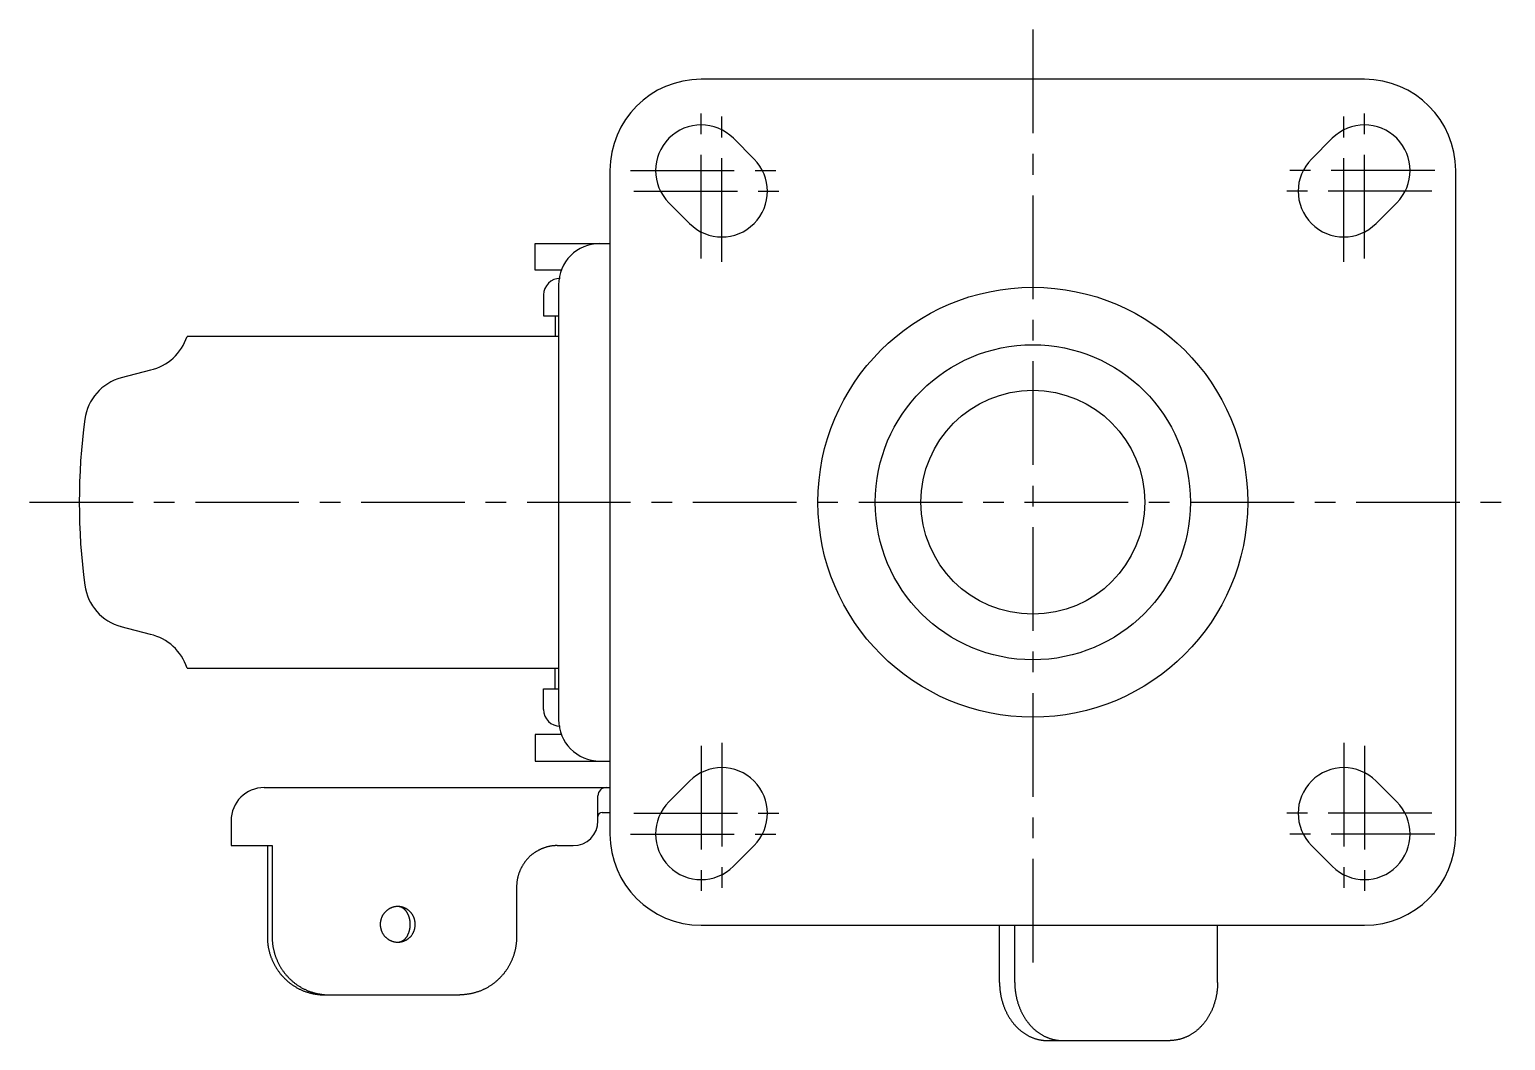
# Model space of a CAD drawing. Extents: x 787 to 1207, y 53 to 506.
# Drawn here: x 1028.8 to 1206.8, y 383.7 to 505.6 of the extents above; entities that cross this region are included whole.
import ezdxf

# ---------------------------------------------------------------- set-up
doc = ezdxf.new("R2010")
doc.units = 0
doc.header["$LTSCALE"] = 10
doc.linetypes.add('CENTER', pattern=[2, 1.25, -0.25, 0.25, -0.25])
doc.layers.get('0').update_dxf_attribs({"linetype": 'CONTINUOUS'})
doc.layers.add('CENTER', color=1, linetype='CENTER')

msp = doc.modelspace()

# ---------------------------------------------------------------- linework, layer by layer
at = {"color": 7, "linetype": 'CONTINUOUS'}
for p, q in [((1189.75, 499.61), (1109.75, 499.61)), ((1116.14, 490), (1113.64, 492.5)), ((1185.86, 492.5), (1183.36, 490)), ((1098.75, 488.61), (1098.75, 408.61)), ((1200.75, 408.61), (1200.75, 488.61)), ((1105.86, 484.73), (1108.36, 482.23)), ((1191.14, 482.23), (1193.64, 484.73)), ((1089.75, 476.61), (1089.75, 479.81)), ((1089.75, 479.81), (1098.75, 479.81)), ((1092.89, 476.61), (1089.75, 476.61)), ((1090.75, 473.61), (1090.75, 471.11)), ((1092.55, 474.81), (1092.55, 422.41)), ((1090.75, 471.11), (1092.55, 471.11)), ((1092.15, 471.11), (1092.15, 468.61)), ((1092.55, 468.61), (1047.75, 468.61)), ((1043.33, 464.56), (1039.82, 463.62)), ((1043.33, 432.67), (1039.82, 433.61)), ((1047.75, 428.61), (1092.55, 428.61)), ((1092.15, 426.11), (1092.15, 428.61)), ((1090.75, 423.61), (1090.75, 426.11)), ((1090.75, 426.11), (1092.55, 426.11)), ((1089.75, 420.61), (1089.75, 417.41)), ((1092.89, 420.61), (1089.75, 420.61)), ((1089.75, 417.41), (1098.75, 417.41)), ((1108.36, 415), (1105.86, 412.5)), ((1193.64, 412.5), (1191.14, 415)), ((1057.06, 414.21), (1098.75, 414.21)), ((1097.31, 410.21), (1097.31, 413.21)), ((1097.81, 411.21), (1098.75, 411.21)), ((1053.06, 410.21), (1053.06, 407.21)), ((1053.06, 407.21), (1058.01, 407.21)), ((1057.44, 407.21), (1057.44, 396.21)), ((1058.01, 407.21), (1058.01, 396.21)), ((1092.4, 407.21), (1094.31, 407.21)), ((1113.64, 404.73), (1116.14, 407.23)), ((1183.36, 407.23), (1185.86, 404.73)), ((1087.5, 402.21), (1087.5, 396.21)), ((1109.75, 397.61), (1189.75, 397.61)), ((1145.74, 390.71), (1145.74, 397.61)), ((1147.58, 390.71), (1147.58, 397.61)), ((1172.04, 390.71), (1172.04, 397.61)), ((1064.31, 389.21), (1080.63, 389.21)), ((1151.47, 383.71), (1166.3, 383.71))]:
    msp.add_line(p, q, dxfattribs=at)
for points in [[(1092.4, 407.21, 0), (1092.34, 407.21, 0), (1092.28, 407.21, 0), (1092.22, 407.21, 0), (1092.16, 407.21, 0), (1092.1, 407.2, 0), (1092.04, 407.2, 0), (1091.98, 407.2, 0), (1091.92, 407.19, 0), (1091.86, 407.18, 0), (1091.8, 407.18, 0), (1091.74, 407.17, 0), (1091.68, 407.16, 0), (1091.63, 407.15, 0), (1091.57, 407.14, 0), (1091.51, 407.13, 0), (1091.45, 407.12, 0), (1091.39, 407.11, 0), (1091.33, 407.09, 0), (1091.27, 407.08, 0), (1091.21, 407.06, 0), (1091.15, 407.05, 0), (1091.1, 407.03, 0), (1091.04, 407.02, 0), (1090.98, 407, 0), (1090.92, 406.98, 0), (1090.87, 406.96, 0), (1090.81, 406.94, 0), (1090.75, 406.92, 0), (1090.69, 406.9, 0), (1090.64, 406.88, 0), (1090.58, 406.86, 0), (1090.53, 406.83, 0), (1090.47, 406.81, 0), (1090.42, 406.79, 0), (1090.36, 406.76, 0), (1090.31, 406.74, 0), (1090.25, 406.71, 0), (1090.2, 406.68, 0), (1090.14, 406.65, 0), (1090.09, 406.62, 0), (1090.04, 406.6, 0), (1089.99, 406.56, 0), (1089.93, 406.54, 0), (1089.88, 406.5, 0), (1089.83, 406.47, 0), (1089.78, 406.44, 0), (1089.73, 406.41, 0), (1089.68, 406.37, 0), (1089.63, 406.34, 0), (1089.58, 406.3, 0), (1089.53, 406.27, 0), (1089.48, 406.23, 0), (1089.43, 406.19, 0), (1089.39, 406.16, 0), (1089.34, 406.12, 0), (1089.29, 406.08, 0), (1089.24, 406.04, 0), (1089.2, 406, 0), (1089.15, 405.96, 0), (1089.11, 405.92, 0), (1089.06, 405.88, 0), (1089.02, 405.84, 0), (1088.98, 405.79, 0), (1088.93, 405.75, 0), (1088.89, 405.71, 0), (1088.85, 405.66, 0), (1088.81, 405.62, 0), (1088.77, 405.57, 0), (1088.73, 405.53, 0), (1088.69, 405.48, 0), (1088.65, 405.43, 0), (1088.61, 405.39, 0), (1088.57, 405.34, 0), (1088.54, 405.29, 0), (1088.5, 405.24, 0), (1088.46, 405.19, 0), (1088.43, 405.14, 0), (1088.39, 405.09, 0), (1088.36, 405.04, 0), (1088.32, 404.99, 0), (1088.29, 404.94, 0), (1088.26, 404.89, 0), (1088.23, 404.84, 0), (1088.2, 404.79, 0), (1088.16, 404.73, 0), (1088.13, 404.68, 0), (1088.11, 404.63, 0), (1088.08, 404.57, 0), (1088.05, 404.52, 0), (1088.02, 404.46, 0), (1087.99, 404.41, 0), (1087.97, 404.35, 0), (1087.94, 404.3, 0), (1087.92, 404.24, 0), (1087.89, 404.19, 0), (1087.87, 404.13, 0), (1087.85, 404.07, 0), (1087.83, 404.01, 0), (1087.8, 403.96, 0), (1087.78, 403.9, 0), (1087.76, 403.84, 0), (1087.74, 403.78, 0), (1087.73, 403.73, 0), (1087.71, 403.67, 0), (1087.69, 403.61, 0), (1087.67, 403.55, 0), (1087.66, 403.49, 0), (1087.64, 403.43, 0), (1087.63, 403.37, 0), (1087.62, 403.31, 0), (1087.6, 403.25, 0), (1087.59, 403.19, 0), (1087.58, 403.13, 0), (1087.57, 403.07, 0), (1087.56, 403.01, 0), (1087.55, 402.95, 0), (1087.54, 402.89, 0), (1087.53, 402.83, 0), (1087.53, 402.77, 0), (1087.52, 402.7, 0), (1087.51, 402.64, 0), (1087.51, 402.58, 0), (1087.51, 402.52, 0), (1087.5, 402.46, 0), (1087.5, 402.4, 0), (1087.5, 402.34, 0), (1087.5, 402.28, 0), (1087.5, 402.21, 0)], [(1073.17, 399.87, 0), (1073.11, 399.86, 0), (1073.06, 399.86, 0), (1073.01, 399.86, 0), (1072.96, 399.85, 0), (1072.91, 399.85, 0), (1072.86, 399.84, 0), (1072.8, 399.83, 0), (1072.75, 399.82, 0), (1072.7, 399.81, 0), (1072.65, 399.8, 0), (1072.6, 399.79, 0), (1072.55, 399.77, 0), (1072.5, 399.76, 0), (1072.45, 399.74, 0), (1072.41, 399.72, 0), (1072.36, 399.7, 0), (1072.31, 399.68, 0), (1072.26, 399.66, 0), (1072.22, 399.63, 0), (1072.17, 399.61, 0), (1072.12, 399.58, 0), (1072.08, 399.56, 0), (1072.04, 399.53, 0), (1071.99, 399.5, 0), (1071.95, 399.47, 0), (1071.91, 399.44, 0), (1071.87, 399.41, 0), (1071.83, 399.38, 0), (1071.79, 399.34, 0), (1071.75, 399.31, 0), (1071.71, 399.27, 0), (1071.67, 399.24, 0), (1071.64, 399.2, 0), (1071.6, 399.16, 0), (1071.57, 399.12, 0), (1071.53, 399.08, 0), (1071.5, 399.04, 0), (1071.47, 399, 0), (1071.44, 398.95, 0), (1071.41, 398.91, 0), (1071.38, 398.87, 0), (1071.35, 398.82, 0), (1071.33, 398.77, 0), (1071.3, 398.73, 0), (1071.28, 398.68, 0), (1071.26, 398.63, 0), (1071.24, 398.59, 0), (1071.22, 398.54, 0), (1071.2, 398.49, 0), (1071.18, 398.44, 0), (1071.16, 398.39, 0), (1071.15, 398.34, 0), (1071.13, 398.29, 0), (1071.12, 398.24, 0), (1071.11, 398.19, 0), (1071.1, 398.13, 0), (1071.09, 398.08, 0), (1071.08, 398.03, 0), (1071.07, 397.98, 0), (1071.06, 397.93, 0), (1071.06, 397.87, 0), (1071.06, 397.82, 0), (1071.06, 397.77, 0), (1071.05, 397.71, 0), (1071.06, 397.66, 0), (1071.06, 397.61, 0), (1071.06, 397.56, 0), (1071.06, 397.5, 0), (1071.07, 397.45, 0), (1071.08, 397.4, 0), (1071.09, 397.35, 0), (1071.1, 397.3, 0), (1071.11, 397.24, 0), (1071.12, 397.19, 0), (1071.13, 397.14, 0), (1071.15, 397.09, 0), (1071.16, 397.04, 0), (1071.18, 396.99, 0), (1071.2, 396.94, 0), (1071.22, 396.89, 0), (1071.24, 396.84, 0), (1071.26, 396.8, 0), (1071.28, 396.75, 0), (1071.3, 396.7, 0), (1071.33, 396.65, 0), (1071.35, 396.61, 0), (1071.38, 396.56, 0), (1071.41, 396.52, 0), (1071.44, 396.48, 0), (1071.47, 396.43, 0), (1071.5, 396.39, 0), (1071.53, 396.35, 0), (1071.57, 396.31, 0), (1071.6, 396.27, 0), (1071.64, 396.23, 0), (1071.67, 396.19, 0), (1071.71, 396.16, 0), (1071.75, 396.12, 0), (1071.79, 396.09, 0), (1071.83, 396.05, 0), (1071.87, 396.02, 0), (1071.91, 395.99, 0), (1071.95, 395.96, 0), (1071.99, 395.93, 0), (1072.04, 395.9, 0), (1072.08, 395.87, 0), (1072.12, 395.84, 0), (1072.17, 395.82, 0), (1072.22, 395.79, 0), (1072.26, 395.77, 0), (1072.31, 395.75, 0), (1072.36, 395.73, 0), (1072.41, 395.71, 0), (1072.45, 395.69, 0), (1072.5, 395.67, 0), (1072.55, 395.66, 0), (1072.6, 395.64, 0), (1072.65, 395.63, 0), (1072.7, 395.62, 0), (1072.75, 395.61, 0), (1072.8, 395.6, 0), (1072.86, 395.59, 0), (1072.91, 395.58, 0), (1072.96, 395.57, 0), (1073.01, 395.57, 0), (1073.06, 395.57, 0), (1073.11, 395.56, 0), (1073.17, 395.56, 0)], [(1073.17, 395.56, 0), (1073.22, 395.56, 0), (1073.27, 395.57, 0), (1073.32, 395.57, 0), (1073.37, 395.57, 0), (1073.42, 395.58, 0), (1073.47, 395.59, 0), (1073.53, 395.6, 0), (1073.58, 395.61, 0), (1073.63, 395.62, 0), (1073.68, 395.63, 0), (1073.73, 395.64, 0), (1073.78, 395.66, 0), (1073.83, 395.67, 0), (1073.88, 395.69, 0), (1073.92, 395.71, 0), (1073.97, 395.73, 0), (1074.02, 395.75, 0), (1074.07, 395.77, 0), (1074.11, 395.79, 0), (1074.16, 395.82, 0), (1074.21, 395.84, 0), (1074.25, 395.87, 0), (1074.29, 395.9, 0), (1074.34, 395.93, 0), (1074.38, 395.96, 0), (1074.42, 395.99, 0), (1074.46, 396.02, 0), (1074.5, 396.05, 0), (1074.54, 396.09, 0), (1074.58, 396.12, 0), (1074.62, 396.16, 0), (1074.66, 396.19, 0), (1074.69, 396.23, 0), (1074.73, 396.27, 0), (1074.76, 396.31, 0), (1074.8, 396.35, 0), (1074.83, 396.39, 0), (1074.86, 396.43, 0), (1074.89, 396.48, 0), (1074.92, 396.52, 0), (1074.95, 396.56, 0), (1074.98, 396.61, 0), (1075, 396.65, 0), (1075.03, 396.7, 0), (1075.05, 396.75, 0), (1075.07, 396.8, 0), (1075.09, 396.84, 0), (1075.11, 396.89, 0), (1075.13, 396.94, 0), (1075.15, 396.99, 0), (1075.17, 397.04, 0), (1075.18, 397.09, 0), (1075.2, 397.14, 0), (1075.21, 397.19, 0), (1075.22, 397.24, 0), (1075.24, 397.3, 0), (1075.24, 397.35, 0), (1075.25, 397.4, 0), (1075.26, 397.45, 0), (1075.27, 397.5, 0), (1075.27, 397.56, 0), (1075.27, 397.61, 0), (1075.27, 397.66, 0), (1075.28, 397.71, 0), (1075.27, 397.77, 0), (1075.27, 397.82, 0), (1075.27, 397.87, 0), (1075.27, 397.93, 0), (1075.26, 397.98, 0), (1075.25, 398.03, 0), (1075.24, 398.08, 0), (1075.24, 398.13, 0), (1075.22, 398.19, 0), (1075.21, 398.24, 0), (1075.2, 398.29, 0), (1075.18, 398.34, 0), (1075.17, 398.39, 0), (1075.15, 398.44, 0), (1075.13, 398.49, 0), (1075.11, 398.54, 0), (1075.09, 398.59, 0), (1075.07, 398.63, 0), (1075.05, 398.68, 0), (1075.03, 398.73, 0), (1075, 398.77, 0), (1074.98, 398.82, 0), (1074.95, 398.87, 0), (1074.92, 398.91, 0), (1074.89, 398.95, 0), (1074.86, 399, 0), (1074.83, 399.04, 0), (1074.8, 399.08, 0), (1074.76, 399.12, 0), (1074.73, 399.16, 0), (1074.69, 399.2, 0), (1074.66, 399.24, 0), (1074.62, 399.27, 0), (1074.58, 399.31, 0), (1074.54, 399.34, 0), (1074.5, 399.38, 0), (1074.46, 399.41, 0), (1074.42, 399.44, 0), (1074.38, 399.47, 0), (1074.34, 399.5, 0), (1074.29, 399.53, 0), (1074.25, 399.56, 0), (1074.21, 399.58, 0), (1074.16, 399.61, 0), (1074.11, 399.63, 0), (1074.07, 399.66, 0), (1074.02, 399.68, 0), (1073.97, 399.7, 0), (1073.92, 399.72, 0), (1073.88, 399.74, 0), (1073.83, 399.76, 0), (1073.78, 399.77, 0), (1073.73, 399.79, 0), (1073.68, 399.8, 0), (1073.63, 399.81, 0), (1073.58, 399.82, 0), (1073.53, 399.83, 0), (1073.47, 399.84, 0), (1073.42, 399.85, 0), (1073.37, 399.85, 0), (1073.32, 399.86, 0), (1073.27, 399.86, 0), (1073.22, 399.86, 0), (1073.17, 399.87, 0)], [(1073.17, 395.56, 0), (1073.2, 395.56, 0), (1073.24, 395.57, 0), (1073.28, 395.57, 0), (1073.31, 395.57, 0), (1073.35, 395.58, 0), (1073.39, 395.59, 0), (1073.42, 395.6, 0), (1073.46, 395.61, 0), (1073.49, 395.62, 0), (1073.53, 395.63, 0), (1073.57, 395.64, 0), (1073.6, 395.66, 0), (1073.64, 395.67, 0), (1073.67, 395.69, 0), (1073.7, 395.71, 0), (1073.74, 395.73, 0), (1073.77, 395.75, 0), (1073.81, 395.77, 0), (1073.84, 395.79, 0), (1073.87, 395.82, 0), (1073.9, 395.84, 0), (1073.94, 395.87, 0), (1073.97, 395.9, 0), (1074, 395.93, 0), (1074.03, 395.96, 0), (1074.06, 395.99, 0), (1074.09, 396.02, 0), (1074.12, 396.05, 0), (1074.14, 396.09, 0), (1074.17, 396.12, 0), (1074.2, 396.16, 0), (1074.23, 396.19, 0), (1074.25, 396.23, 0), (1074.28, 396.27, 0), (1074.3, 396.31, 0), (1074.32, 396.35, 0), (1074.35, 396.39, 0), (1074.37, 396.43, 0), (1074.39, 396.48, 0), (1074.41, 396.52, 0), (1074.43, 396.56, 0), (1074.45, 396.61, 0), (1074.47, 396.65, 0), (1074.49, 396.7, 0), (1074.5, 396.75, 0), (1074.52, 396.8, 0), (1074.54, 396.84, 0), (1074.55, 396.89, 0), (1074.56, 396.94, 0), (1074.58, 396.99, 0), (1074.59, 397.04, 0), (1074.6, 397.09, 0), (1074.61, 397.14, 0), (1074.62, 397.19, 0), (1074.63, 397.24, 0), (1074.64, 397.3, 0), (1074.64, 397.35, 0), (1074.65, 397.4, 0), (1074.65, 397.45, 0), (1074.66, 397.5, 0), (1074.66, 397.56, 0), (1074.66, 397.61, 0), (1074.66, 397.66, 0), (1074.66, 397.71, 0), (1074.66, 397.77, 0), (1074.66, 397.82, 0), (1074.66, 397.87, 0), (1074.66, 397.93, 0), (1074.65, 397.98, 0), (1074.65, 398.03, 0), (1074.64, 398.08, 0), (1074.64, 398.13, 0), (1074.63, 398.19, 0), (1074.62, 398.24, 0), (1074.61, 398.29, 0), (1074.6, 398.34, 0), (1074.59, 398.39, 0), (1074.58, 398.44, 0), (1074.56, 398.49, 0), (1074.55, 398.54, 0), (1074.54, 398.59, 0), (1074.52, 398.63, 0), (1074.5, 398.68, 0), (1074.49, 398.73, 0), (1074.47, 398.77, 0), (1074.45, 398.82, 0), (1074.43, 398.87, 0), (1074.41, 398.91, 0), (1074.39, 398.95, 0), (1074.37, 399, 0), (1074.35, 399.04, 0), (1074.32, 399.08, 0), (1074.3, 399.12, 0), (1074.28, 399.16, 0), (1074.25, 399.2, 0), (1074.23, 399.24, 0), (1074.2, 399.27, 0), (1074.17, 399.31, 0), (1074.14, 399.34, 0), (1074.12, 399.38, 0), (1074.09, 399.41, 0), (1074.06, 399.44, 0), (1074.03, 399.47, 0), (1074, 399.5, 0), (1073.97, 399.53, 0), (1073.94, 399.56, 0), (1073.9, 399.58, 0), (1073.87, 399.61, 0), (1073.84, 399.63, 0), (1073.81, 399.66, 0), (1073.77, 399.68, 0), (1073.74, 399.7, 0), (1073.7, 399.72, 0), (1073.67, 399.74, 0), (1073.64, 399.76, 0), (1073.6, 399.77, 0), (1073.57, 399.79, 0), (1073.53, 399.8, 0), (1073.49, 399.81, 0), (1073.46, 399.82, 0), (1073.42, 399.83, 0), (1073.39, 399.84, 0), (1073.35, 399.85, 0), (1073.31, 399.85, 0), (1073.28, 399.86, 0), (1073.24, 399.86, 0), (1073.2, 399.86, 0), (1073.17, 399.87, 0)], [(1057.44, 396.21, 0), (1057.44, 396.13, 0), (1057.44, 396.04, 0), (1057.44, 395.96, 0), (1057.45, 395.87, 0), (1057.45, 395.79, 0), (1057.46, 395.7, 0), (1057.46, 395.61, 0), (1057.47, 395.53, 0), (1057.48, 395.44, 0), (1057.49, 395.36, 0), (1057.5, 395.27, 0), (1057.51, 395.19, 0), (1057.52, 395.1, 0), (1057.54, 395.02, 0), (1057.55, 394.93, 0), (1057.57, 394.85, 0), (1057.59, 394.76, 0), (1057.6, 394.68, 0), (1057.62, 394.6, 0), (1057.64, 394.51, 0), (1057.66, 394.43, 0), (1057.69, 394.35, 0), (1057.71, 394.26, 0), (1057.73, 394.18, 0), (1057.76, 394.1, 0), (1057.78, 394.02, 0), (1057.81, 393.94, 0), (1057.84, 393.86, 0), (1057.87, 393.78, 0), (1057.9, 393.69, 0), (1057.93, 393.62, 0), (1057.96, 393.54, 0), (1057.99, 393.46, 0), (1058.03, 393.38, 0), (1058.06, 393.3, 0), (1058.1, 393.22, 0), (1058.13, 393.14, 0), (1058.17, 393.07, 0), (1058.21, 392.99, 0), (1058.25, 392.92, 0), (1058.29, 392.84, 0), (1058.33, 392.76, 0), (1058.37, 392.69, 0), (1058.42, 392.62, 0), (1058.46, 392.54, 0), (1058.5, 392.47, 0), (1058.55, 392.4, 0), (1058.6, 392.33, 0), (1058.64, 392.25, 0), (1058.69, 392.18, 0), (1058.74, 392.11, 0), (1058.79, 392.05, 0), (1058.84, 391.98, 0), (1058.89, 391.91, 0), (1058.94, 391.84, 0), (1059, 391.77, 0), (1059.05, 391.71, 0), (1059.11, 391.64, 0), (1059.16, 391.58, 0), (1059.22, 391.51, 0), (1059.27, 391.45, 0), (1059.33, 391.39, 0), (1059.39, 391.33, 0), (1059.45, 391.26, 0), (1059.51, 391.2, 0), (1059.57, 391.14, 0), (1059.63, 391.09, 0), (1059.69, 391.03, 0), (1059.76, 390.97, 0), (1059.82, 390.91, 0), (1059.88, 390.86, 0), (1059.95, 390.8, 0), (1060.02, 390.75, 0), (1060.08, 390.7, 0), (1060.15, 390.64, 0), (1060.22, 390.59, 0), (1060.28, 390.54, 0), (1060.35, 390.49, 0), (1060.42, 390.44, 0), (1060.49, 390.39, 0), (1060.56, 390.35, 0), (1060.63, 390.3, 0), (1060.7, 390.25, 0), (1060.78, 390.21, 0), (1060.85, 390.17, 0), (1060.92, 390.12, 0), (1061, 390.08, 0), (1061.07, 390.04, 0), (1061.14, 390, 0), (1061.22, 389.96, 0), (1061.29, 389.92, 0), (1061.37, 389.89, 0), (1061.45, 389.85, 0), (1061.52, 389.81, 0), (1061.6, 389.78, 0), (1061.68, 389.75, 0), (1061.76, 389.71, 0), (1061.84, 389.68, 0), (1061.91, 389.65, 0), (1061.99, 389.62, 0), (1062.07, 389.6, 0), (1062.15, 389.57, 0), (1062.23, 389.54, 0), (1062.31, 389.52, 0), (1062.39, 389.49, 0), (1062.48, 389.47, 0), (1062.56, 389.45, 0), (1062.64, 389.42, 0), (1062.72, 389.4, 0), (1062.8, 389.38, 0), (1062.89, 389.37, 0), (1062.97, 389.35, 0), (1063.05, 389.33, 0), (1063.13, 389.32, 0), (1063.22, 389.3, 0), (1063.3, 389.29, 0), (1063.38, 389.28, 0), (1063.47, 389.27, 0), (1063.55, 389.26, 0), (1063.64, 389.25, 0), (1063.72, 389.24, 0), (1063.8, 389.23, 0), (1063.89, 389.23, 0), (1063.97, 389.22, 0), (1064.06, 389.22, 0), (1064.14, 389.22, 0), (1064.22, 389.21, 0), (1064.31, 389.21, 0)], [(1058.01, 396.21, 0), (1058.01, 396.13, 0), (1058.01, 396.04, 0), (1058.01, 395.96, 0), (1058.02, 395.87, 0), (1058.02, 395.79, 0), (1058.03, 395.7, 0), (1058.04, 395.61, 0), (1058.04, 395.53, 0), (1058.05, 395.44, 0), (1058.06, 395.36, 0), (1058.07, 395.27, 0), (1058.08, 395.19, 0), (1058.1, 395.1, 0), (1058.11, 395.02, 0), (1058.13, 394.93, 0), (1058.14, 394.85, 0), (1058.16, 394.76, 0), (1058.18, 394.68, 0), (1058.2, 394.6, 0), (1058.22, 394.51, 0), (1058.24, 394.43, 0), (1058.26, 394.35, 0), (1058.28, 394.26, 0), (1058.31, 394.18, 0), (1058.33, 394.1, 0), (1058.36, 394.02, 0), (1058.38, 393.94, 0), (1058.41, 393.86, 0), (1058.44, 393.78, 0), (1058.47, 393.69, 0), (1058.5, 393.62, 0), (1058.53, 393.54, 0), (1058.57, 393.46, 0), (1058.6, 393.38, 0), (1058.63, 393.3, 0), (1058.67, 393.22, 0), (1058.71, 393.14, 0), (1058.74, 393.07, 0), (1058.78, 392.99, 0), (1058.82, 392.92, 0), (1058.86, 392.84, 0), (1058.9, 392.76, 0), (1058.94, 392.69, 0), (1058.99, 392.62, 0), (1059.03, 392.54, 0), (1059.08, 392.47, 0), (1059.12, 392.4, 0), (1059.17, 392.33, 0), (1059.22, 392.25, 0), (1059.26, 392.18, 0), (1059.31, 392.11, 0), (1059.36, 392.05, 0), (1059.41, 391.98, 0), (1059.46, 391.91, 0), (1059.52, 391.84, 0), (1059.57, 391.77, 0), (1059.62, 391.71, 0), (1059.68, 391.64, 0), (1059.73, 391.58, 0), (1059.79, 391.51, 0), (1059.85, 391.45, 0), (1059.9, 391.39, 0), (1059.96, 391.33, 0), (1060.02, 391.26, 0), (1060.08, 391.2, 0), (1060.14, 391.14, 0), (1060.2, 391.09, 0), (1060.27, 391.03, 0), (1060.33, 390.97, 0), (1060.39, 390.91, 0), (1060.46, 390.86, 0), (1060.52, 390.8, 0), (1060.59, 390.75, 0), (1060.65, 390.7, 0), (1060.72, 390.64, 0), (1060.79, 390.59, 0), (1060.86, 390.54, 0), (1060.92, 390.49, 0), (1060.99, 390.44, 0), (1061.06, 390.39, 0), (1061.13, 390.35, 0), (1061.21, 390.3, 0), (1061.28, 390.25, 0), (1061.35, 390.21, 0), (1061.42, 390.17, 0), (1061.49, 390.12, 0), (1061.57, 390.08, 0), (1061.64, 390.04, 0), (1061.72, 390, 0), (1061.79, 389.96, 0), (1061.87, 389.92, 0), (1061.94, 389.89, 0), (1062.02, 389.85, 0), (1062.1, 389.81, 0), (1062.17, 389.78, 0), (1062.25, 389.75, 0), (1062.33, 389.71, 0), (1062.41, 389.68, 0), (1062.49, 389.65, 0), (1062.57, 389.62, 0), (1062.65, 389.6, 0), (1062.73, 389.57, 0), (1062.81, 389.54, 0), (1062.89, 389.52, 0), (1062.97, 389.49, 0), (1063.05, 389.47, 0), (1063.13, 389.45, 0), (1063.21, 389.42, 0), (1063.29, 389.4, 0), (1063.38, 389.38, 0), (1063.46, 389.37, 0), (1063.54, 389.35, 0), (1063.62, 389.33, 0), (1063.71, 389.32, 0), (1063.79, 389.3, 0), (1063.87, 389.29, 0), (1063.96, 389.28, 0), (1064.04, 389.27, 0), (1064.12, 389.26, 0), (1064.21, 389.25, 0), (1064.29, 389.24, 0), (1064.38, 389.23, 0), (1064.46, 389.23, 0), (1064.54, 389.22, 0), (1064.63, 389.22, 0), (1064.71, 389.22, 0), (1064.8, 389.21, 0), (1064.88, 389.21, 0)], [(1087.5, 396.21, 0), (1087.5, 396.13, 0), (1087.49, 396.04, 0), (1087.49, 395.96, 0), (1087.49, 395.87, 0), (1087.48, 395.79, 0), (1087.48, 395.7, 0), (1087.47, 395.61, 0), (1087.46, 395.53, 0), (1087.45, 395.44, 0), (1087.45, 395.36, 0), (1087.43, 395.27, 0), (1087.42, 395.19, 0), (1087.41, 395.1, 0), (1087.4, 395.02, 0), (1087.38, 394.93, 0), (1087.36, 394.85, 0), (1087.35, 394.76, 0), (1087.33, 394.68, 0), (1087.31, 394.6, 0), (1087.29, 394.51, 0), (1087.27, 394.43, 0), (1087.25, 394.35, 0), (1087.22, 394.26, 0), (1087.2, 394.18, 0), (1087.18, 394.1, 0), (1087.15, 394.02, 0), (1087.12, 393.94, 0), (1087.1, 393.86, 0), (1087.07, 393.78, 0), (1087.04, 393.69, 0), (1087.01, 393.62, 0), (1086.97, 393.54, 0), (1086.94, 393.46, 0), (1086.91, 393.38, 0), (1086.87, 393.3, 0), (1086.84, 393.22, 0), (1086.8, 393.14, 0), (1086.76, 393.07, 0), (1086.72, 392.99, 0), (1086.69, 392.92, 0), (1086.65, 392.84, 0), (1086.6, 392.76, 0), (1086.56, 392.69, 0), (1086.52, 392.62, 0), (1086.48, 392.54, 0), (1086.43, 392.47, 0), (1086.39, 392.4, 0), (1086.34, 392.33, 0), (1086.29, 392.25, 0), (1086.24, 392.18, 0), (1086.19, 392.11, 0), (1086.14, 392.05, 0), (1086.09, 391.98, 0), (1086.04, 391.91, 0), (1085.99, 391.84, 0), (1085.94, 391.77, 0), (1085.88, 391.71, 0), (1085.83, 391.64, 0), (1085.77, 391.58, 0), (1085.72, 391.51, 0), (1085.66, 391.45, 0), (1085.6, 391.39, 0), (1085.54, 391.33, 0), (1085.48, 391.26, 0), (1085.42, 391.2, 0), (1085.36, 391.14, 0), (1085.3, 391.09, 0), (1085.24, 391.03, 0), (1085.18, 390.97, 0), (1085.11, 390.91, 0), (1085.05, 390.86, 0), (1084.98, 390.8, 0), (1084.92, 390.75, 0), (1084.85, 390.7, 0), (1084.79, 390.64, 0), (1084.72, 390.59, 0), (1084.65, 390.54, 0), (1084.58, 390.49, 0), (1084.51, 390.44, 0), (1084.44, 390.39, 0), (1084.37, 390.35, 0), (1084.3, 390.3, 0), (1084.23, 390.25, 0), (1084.16, 390.21, 0), (1084.09, 390.17, 0), (1084.01, 390.12, 0), (1083.94, 390.08, 0), (1083.86, 390.04, 0), (1083.79, 390, 0), (1083.71, 389.96, 0), (1083.64, 389.92, 0), (1083.56, 389.89, 0), (1083.49, 389.85, 0), (1083.41, 389.81, 0), (1083.33, 389.78, 0), (1083.25, 389.75, 0), (1083.18, 389.71, 0), (1083.1, 389.68, 0), (1083.02, 389.65, 0), (1082.94, 389.62, 0), (1082.86, 389.6, 0), (1082.78, 389.57, 0), (1082.7, 389.54, 0), (1082.62, 389.52, 0), (1082.54, 389.49, 0), (1082.46, 389.47, 0), (1082.38, 389.45, 0), (1082.3, 389.42, 0), (1082.21, 389.4, 0), (1082.13, 389.38, 0), (1082.05, 389.37, 0), (1081.97, 389.35, 0), (1081.88, 389.33, 0), (1081.8, 389.32, 0), (1081.72, 389.3, 0), (1081.63, 389.29, 0), (1081.55, 389.28, 0), (1081.47, 389.27, 0), (1081.38, 389.26, 0), (1081.3, 389.25, 0), (1081.21, 389.24, 0), (1081.13, 389.23, 0), (1081.05, 389.23, 0), (1080.96, 389.22, 0), (1080.88, 389.22, 0), (1080.79, 389.22, 0), (1080.71, 389.21, 0), (1080.63, 389.21, 0)], [(1145.74, 390.71, 0), (1145.74, 390.63, 0), (1145.74, 390.54, 0), (1145.74, 390.46, 0), (1145.75, 390.37, 0), (1145.75, 390.29, 0), (1145.76, 390.2, 0), (1145.76, 390.11, 0), (1145.77, 390.03, 0), (1145.78, 389.94, 0), (1145.78, 389.86, 0), (1145.79, 389.77, 0), (1145.8, 389.69, 0), (1145.81, 389.6, 0), (1145.82, 389.52, 0), (1145.84, 389.43, 0), (1145.85, 389.35, 0), (1145.86, 389.26, 0), (1145.88, 389.18, 0), (1145.9, 389.1, 0), (1145.91, 389.01, 0), (1145.93, 388.93, 0), (1145.95, 388.85, 0), (1145.97, 388.76, 0), (1145.99, 388.68, 0), (1146.01, 388.6, 0), (1146.03, 388.52, 0), (1146.05, 388.44, 0), (1146.08, 388.36, 0), (1146.1, 388.28, 0), (1146.12, 388.19, 0), (1146.15, 388.12, 0), (1146.18, 388.04, 0), (1146.2, 387.96, 0), (1146.23, 387.88, 0), (1146.26, 387.8, 0), (1146.29, 387.72, 0), (1146.32, 387.64, 0), (1146.35, 387.57, 0), (1146.38, 387.49, 0), (1146.42, 387.42, 0), (1146.45, 387.34, 0), (1146.49, 387.26, 0), (1146.52, 387.19, 0), (1146.56, 387.12, 0), (1146.59, 387.04, 0), (1146.63, 386.97, 0), (1146.67, 386.9, 0), (1146.71, 386.83, 0), (1146.75, 386.75, 0), (1146.79, 386.68, 0), (1146.83, 386.61, 0), (1146.87, 386.55, 0), (1146.91, 386.48, 0), (1146.95, 386.41, 0), (1147, 386.34, 0), (1147.04, 386.27, 0), (1147.09, 386.21, 0), (1147.13, 386.14, 0), (1147.18, 386.08, 0), (1147.23, 386.01, 0), (1147.27, 385.95, 0), (1147.32, 385.89, 0), (1147.37, 385.83, 0), (1147.42, 385.76, 0), (1147.47, 385.7, 0), (1147.52, 385.64, 0), (1147.57, 385.59, 0), (1147.62, 385.53, 0), (1147.68, 385.47, 0), (1147.73, 385.41, 0), (1147.78, 385.36, 0), (1147.84, 385.3, 0), (1147.89, 385.25, 0), (1147.95, 385.2, 0), (1148, 385.14, 0), (1148.06, 385.09, 0), (1148.12, 385.04, 0), (1148.17, 384.99, 0), (1148.23, 384.94, 0), (1148.29, 384.89, 0), (1148.35, 384.85, 0), (1148.41, 384.8, 0), (1148.47, 384.75, 0), (1148.53, 384.71, 0), (1148.59, 384.67, 0), (1148.65, 384.62, 0), (1148.71, 384.58, 0), (1148.77, 384.54, 0), (1148.83, 384.5, 0), (1148.9, 384.46, 0), (1148.96, 384.42, 0), (1149.02, 384.39, 0), (1149.09, 384.35, 0), (1149.15, 384.31, 0), (1149.22, 384.28, 0), (1149.28, 384.25, 0), (1149.35, 384.21, 0), (1149.41, 384.18, 0), (1149.48, 384.15, 0), (1149.54, 384.12, 0), (1149.61, 384.1, 0), (1149.68, 384.07, 0), (1149.74, 384.04, 0), (1149.81, 384.02, 0), (1149.88, 383.99, 0), (1149.95, 383.97, 0), (1150.01, 383.95, 0), (1150.08, 383.92, 0), (1150.15, 383.9, 0), (1150.22, 383.88, 0), (1150.29, 383.87, 0), (1150.36, 383.85, 0), (1150.43, 383.83, 0), (1150.49, 383.82, 0), (1150.56, 383.8, 0), (1150.63, 383.79, 0), (1150.7, 383.78, 0), (1150.77, 383.77, 0), (1150.84, 383.76, 0), (1150.91, 383.75, 0), (1150.98, 383.74, 0), (1151.05, 383.73, 0), (1151.12, 383.73, 0), (1151.19, 383.72, 0), (1151.26, 383.72, 0), (1151.33, 383.72, 0), (1151.4, 383.71, 0), (1151.47, 383.71, 0)], [(1147.58, 390.71, 0), (1147.58, 390.63, 0), (1147.58, 390.54, 0), (1147.58, 390.46, 0), (1147.58, 390.37, 0), (1147.59, 390.29, 0), (1147.59, 390.2, 0), (1147.6, 390.11, 0), (1147.6, 390.03, 0), (1147.61, 389.94, 0), (1147.62, 389.86, 0), (1147.63, 389.77, 0), (1147.64, 389.69, 0), (1147.65, 389.6, 0), (1147.66, 389.52, 0), (1147.67, 389.43, 0), (1147.69, 389.35, 0), (1147.7, 389.26, 0), (1147.72, 389.18, 0), (1147.73, 389.1, 0), (1147.75, 389.01, 0), (1147.77, 388.93, 0), (1147.78, 388.85, 0), (1147.8, 388.76, 0), (1147.82, 388.68, 0), (1147.84, 388.6, 0), (1147.87, 388.52, 0), (1147.89, 388.44, 0), (1147.91, 388.36, 0), (1147.94, 388.28, 0), (1147.96, 388.19, 0), (1147.99, 388.12, 0), (1148.01, 388.04, 0), (1148.04, 387.96, 0), (1148.07, 387.88, 0), (1148.1, 387.8, 0), (1148.13, 387.72, 0), (1148.16, 387.64, 0), (1148.19, 387.57, 0), (1148.22, 387.49, 0), (1148.25, 387.42, 0), (1148.29, 387.34, 0), (1148.32, 387.26, 0), (1148.36, 387.19, 0), (1148.39, 387.12, 0), (1148.43, 387.04, 0), (1148.47, 386.97, 0), (1148.5, 386.9, 0), (1148.54, 386.83, 0), (1148.58, 386.75, 0), (1148.62, 386.68, 0), (1148.66, 386.61, 0), (1148.7, 386.55, 0), (1148.75, 386.48, 0), (1148.79, 386.41, 0), (1148.83, 386.34, 0), (1148.88, 386.27, 0), (1148.92, 386.21, 0), (1148.97, 386.14, 0), (1149.01, 386.08, 0), (1149.06, 386.01, 0), (1149.11, 385.95, 0), (1149.16, 385.89, 0), (1149.21, 385.83, 0), (1149.26, 385.76, 0), (1149.31, 385.7, 0), (1149.36, 385.64, 0), (1149.41, 385.59, 0), (1149.46, 385.53, 0), (1149.51, 385.47, 0), (1149.56, 385.41, 0), (1149.62, 385.36, 0), (1149.67, 385.3, 0), (1149.73, 385.25, 0), (1149.78, 385.2, 0), (1149.84, 385.14, 0), (1149.89, 385.09, 0), (1149.95, 385.04, 0), (1150.01, 384.99, 0), (1150.07, 384.94, 0), (1150.12, 384.89, 0), (1150.18, 384.85, 0), (1150.24, 384.8, 0), (1150.3, 384.75, 0), (1150.36, 384.71, 0), (1150.42, 384.67, 0), (1150.48, 384.62, 0), (1150.55, 384.58, 0), (1150.61, 384.54, 0), (1150.67, 384.5, 0), (1150.73, 384.46, 0), (1150.8, 384.42, 0), (1150.86, 384.39, 0), (1150.92, 384.35, 0), (1150.99, 384.31, 0), (1151.05, 384.28, 0), (1151.12, 384.25, 0), (1151.18, 384.21, 0), (1151.25, 384.18, 0), (1151.31, 384.15, 0), (1151.38, 384.12, 0), (1151.44, 384.1, 0), (1151.51, 384.07, 0), (1151.58, 384.04, 0), (1151.65, 384.02, 0), (1151.71, 383.99, 0), (1151.78, 383.97, 0), (1151.85, 383.95, 0), (1151.92, 383.92, 0), (1151.99, 383.9, 0), (1152.05, 383.88, 0), (1152.12, 383.87, 0), (1152.19, 383.85, 0), (1152.26, 383.83, 0), (1152.33, 383.82, 0), (1152.4, 383.8, 0), (1152.47, 383.79, 0), (1152.54, 383.78, 0), (1152.61, 383.77, 0), (1152.68, 383.76, 0), (1152.75, 383.75, 0), (1152.82, 383.74, 0), (1152.89, 383.73, 0), (1152.96, 383.73, 0), (1153.03, 383.72, 0), (1153.1, 383.72, 0), (1153.17, 383.72, 0), (1153.24, 383.71, 0), (1153.31, 383.71, 0)], [(1172.04, 390.71, 0), (1172.04, 390.63, 0), (1172.03, 390.54, 0), (1172.03, 390.46, 0), (1172.03, 390.37, 0), (1172.03, 390.29, 0), (1172.02, 390.2, 0), (1172.01, 390.11, 0), (1172.01, 390.03, 0), (1172, 389.94, 0), (1171.99, 389.86, 0), (1171.98, 389.77, 0), (1171.97, 389.69, 0), (1171.96, 389.6, 0), (1171.95, 389.52, 0), (1171.94, 389.43, 0), (1171.93, 389.35, 0), (1171.91, 389.26, 0), (1171.9, 389.18, 0), (1171.88, 389.1, 0), (1171.86, 389.01, 0), (1171.85, 388.93, 0), (1171.83, 388.85, 0), (1171.81, 388.76, 0), (1171.79, 388.68, 0), (1171.77, 388.6, 0), (1171.75, 388.52, 0), (1171.72, 388.44, 0), (1171.7, 388.36, 0), (1171.68, 388.28, 0), (1171.65, 388.19, 0), (1171.63, 388.12, 0), (1171.6, 388.04, 0), (1171.57, 387.96, 0), (1171.54, 387.88, 0), (1171.52, 387.8, 0), (1171.49, 387.72, 0), (1171.45, 387.64, 0), (1171.42, 387.57, 0), (1171.39, 387.49, 0), (1171.36, 387.42, 0), (1171.33, 387.34, 0), (1171.29, 387.26, 0), (1171.26, 387.19, 0), (1171.22, 387.12, 0), (1171.18, 387.04, 0), (1171.15, 386.97, 0), (1171.11, 386.9, 0), (1171.07, 386.83, 0), (1171.03, 386.75, 0), (1170.99, 386.68, 0), (1170.95, 386.61, 0), (1170.91, 386.55, 0), (1170.87, 386.48, 0), (1170.82, 386.41, 0), (1170.78, 386.34, 0), (1170.73, 386.27, 0), (1170.69, 386.21, 0), (1170.64, 386.14, 0), (1170.6, 386.08, 0), (1170.55, 386.01, 0), (1170.5, 385.95, 0), (1170.45, 385.89, 0), (1170.41, 385.83, 0), (1170.36, 385.76, 0), (1170.31, 385.7, 0), (1170.26, 385.64, 0), (1170.2, 385.59, 0), (1170.15, 385.53, 0), (1170.1, 385.47, 0), (1170.05, 385.41, 0), (1169.99, 385.36, 0), (1169.94, 385.3, 0), (1169.88, 385.25, 0), (1169.83, 385.2, 0), (1169.77, 385.14, 0), (1169.72, 385.09, 0), (1169.66, 385.04, 0), (1169.6, 384.99, 0), (1169.55, 384.94, 0), (1169.49, 384.89, 0), (1169.43, 384.85, 0), (1169.37, 384.8, 0), (1169.31, 384.75, 0), (1169.25, 384.71, 0), (1169.19, 384.67, 0), (1169.13, 384.62, 0), (1169.07, 384.58, 0), (1169, 384.54, 0), (1168.94, 384.5, 0), (1168.88, 384.46, 0), (1168.82, 384.42, 0), (1168.75, 384.39, 0), (1168.69, 384.35, 0), (1168.63, 384.31, 0), (1168.56, 384.28, 0), (1168.5, 384.25, 0), (1168.43, 384.21, 0), (1168.37, 384.18, 0), (1168.3, 384.15, 0), (1168.23, 384.12, 0), (1168.17, 384.1, 0), (1168.1, 384.07, 0), (1168.03, 384.04, 0), (1167.97, 384.02, 0), (1167.9, 383.99, 0), (1167.83, 383.97, 0), (1167.76, 383.95, 0), (1167.7, 383.92, 0), (1167.63, 383.9, 0), (1167.56, 383.88, 0), (1167.49, 383.87, 0), (1167.42, 383.85, 0), (1167.35, 383.83, 0), (1167.28, 383.82, 0), (1167.21, 383.8, 0), (1167.14, 383.79, 0), (1167.07, 383.78, 0), (1167, 383.77, 0), (1166.93, 383.76, 0), (1166.86, 383.75, 0), (1166.79, 383.74, 0), (1166.72, 383.73, 0), (1166.65, 383.73, 0), (1166.58, 383.72, 0), (1166.51, 383.72, 0), (1166.44, 383.72, 0), (1166.37, 383.71, 0), (1166.3, 383.71, 0)]]:
    msp.add_polyline3d(points, dxfattribs=at)
for radius in [25.92, 19, 13.5]:
    msp.add_circle((1149.75, 448.61), radius, dxfattribs=at)
for centre, radius, start, end in [((1109.75, 488.61), 11, 90, 180), ((1189.75, 488.61), 11, 0, 90), ((1109.75, 488.61), 5.5, 45, 225), ((1189.75, 488.61), 5.5, 315, 135), ((1112.25, 486.11), 5.5, 225, 45), ((1187.25, 486.11), 5.5, 135, 315), ((1097.55, 474.81), 5, 90, 180), ((1092.75, 473.61), 2, 90, 180), ((1042.03, 470.42), 6, 282.4854, 342.4535), ((1041.37, 457.82), 6, 105, 172.3309), ((1109.75, 448.61), 75, 172.3309, 187.6691), ((1041.37, 439.41), 6, 187.6691, 255), ((1042.03, 426.81), 6, 17.5465, 77.5146), ((1092.75, 423.61), 2, 180, 270), ((1097.55, 422.41), 5, 180, 270), ((1112.25, 411.11), 5.5, 315, 135), ((1187.25, 411.11), 5.5, 45, 225), ((1057.06, 410.21), 4, 90, 180), ((1098.31, 413.21), 1, 90, 180), ((1097.81, 410.71), 0.5, 90, 180), ((1109.75, 408.61), 5.5, 135, 315), ((1189.75, 408.61), 5.5, 225, 45), ((1094.31, 410.21), 3, 270, 0), ((1109.75, 408.61), 11, 180, 270), ((1189.75, 408.61), 11, 270, 0)]:
    msp.add_arc(centre, radius, start, end, dxfattribs=at)
at = {"layer": 'CENTER', "color": 1, "linetype": 'CENTER'}
for p, q in [((1149.75, 505.61), (1149.75, 391.61)), ((1109.75, 477.99), (1109.75, 497.11)), ((1112.25, 477.61), (1112.25, 496.74)), ((1187.25, 477.61), (1187.25, 496.74)), ((1189.75, 477.99), (1189.75, 497.11)), ((1101.25, 488.61), (1120.38, 488.61)), ((1198.25, 488.61), (1179.13, 488.61)), ((1101.63, 486.11), (1120.75, 486.11)), ((1197.88, 486.11), (1178.75, 486.11)), ((1028.75, 448.61), (1206.75, 448.61)), ((1109.75, 419.24), (1109.75, 400.11)), ((1112.25, 419.61), (1112.25, 400.49)), ((1187.25, 419.61), (1187.25, 400.49)), ((1189.75, 419.24), (1189.75, 400.11)), ((1101.63, 411.11), (1120.75, 411.11)), ((1197.88, 411.11), (1178.75, 411.11)), ((1101.25, 408.61), (1120.38, 408.61)), ((1198.25, 408.61), (1179.13, 408.61))]:
    msp.add_line(p, q, dxfattribs=at)

doc.saveas('drawing.dxf')
